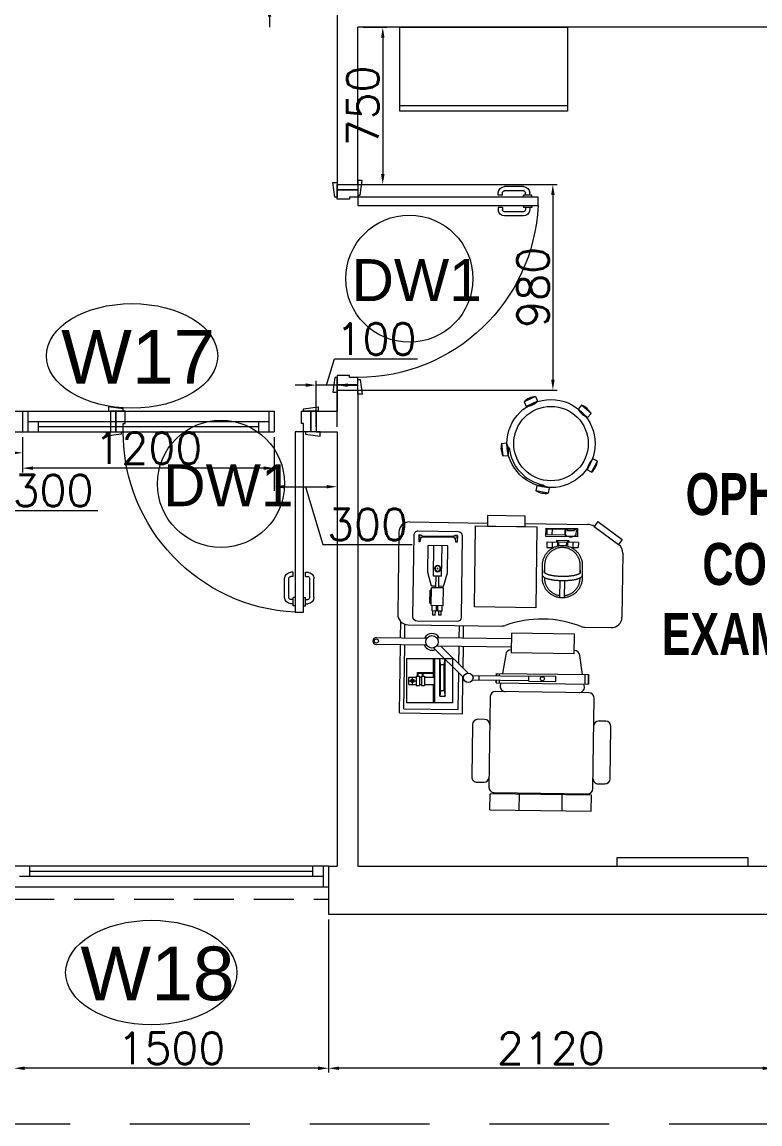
# Model space of a CAD drawing. Header units: millimetres. Extents: x -2143172 to 5255, y -610845 to 279739.
# Drawn here: x -1092660 to -1089139, y -595618 to -590363 of the extents above; entities that cross this region are included whole.
import ezdxf

# ---------------------------------------------------------------- set-up
doc = ezdxf.new("R2010")
doc.units = ezdxf.units.MM
doc.header["$LTSCALE"] = 30
doc.linetypes.add('HIDDEN', pattern=[9.525, 6.35, -3.175])
doc.linetypes.add('HIDDEN2', pattern=[0.1875, 0.125, -0.0625])
doc.layers.get('0').update_dxf_attribs({"lineweight": 5})
doc.layers.get('Defpoints').update_dxf_attribs({"lineweight": 5})
for name, color, linetype, lineweight in [('72_EGR_BASE_TEXT', 7, 'Continuous', 5), ('Al Window tag', 5, 'Continuous', 5), ('Aluminum', 7, 'Continuous', 5), ('dims.', 152, 'Continuous', 5), ('DTAG', 20, 'Continuous', 9), ('LOADING', 163, 'Continuous', 5), ('Proj', 7, 'HIDDEN2', 5), ('Walls', 32, 'Continuous', 5)]:
    doc.layers.add(name, color=color, linetype=linetype, lineweight=lineweight)
doc.layers.add('Wooden Joinery', color=7, linetype='Continuous', lineweight=5, true_color=0x521300)
doc.styles.add('SIMPLEX', font='SIMPLEX.shx', dxfattribs={"height": 150})
doc.styles.add('TTLB-A0-JeddahDP$0$swis721', font='swiss.ttf')
doc.styles.add('X3G_ENTITY_9EC9', font='swisscl.ttf', dxfattribs={"height": 0.2})
doc.dimstyles.new('Buk', dxfattribs={"dimtxt": 150, "dimasz": 50, "dimexe": 20, "dimexo": 25, "dimgap": 20, "dimtad": 1, "dimdec": 0, "dimrnd": 5, "dimdsep": 46, "dimtxsty": 'SIMPLEX', "dimcen": 0, "dimdle": 20, "dimclrd": 256, "dimclre": 256, "dimclrt": 256, "dimadec": 0, "dimazin": 0, "dimtfac": 0.0075, "dimtdec": 0, "dimtmove": 1, "dimatfit": 2, "dimldrblk": 'ARCHTICK', "dimfxl": 1, "dimtolj": 1, "dimtzin": 0, "dimlwd": -1, "dimlwe": -1, "dimarcsym": 0})

# ---------------------------------------------------------------- blocks, each defined once
blk = doc.blocks.new('*D703')
at = {"layer": 'Defpoints', "color": 0, "transparency": 16777216}
for p in [(-1091257, -592094.7), (-1091257, -592318.1, 0.1), (-1091157, -592318.1, 0.1)]:
    blk.add_point(p, dxfattribs=at)
at = {"layer": 'dims.', "transparency": 16777216}
for p, q in [((-1091207, -592094.7), (-1091169.5, -591969.7)), ((-1091169.5, -591969.7), (-1090772.4, -591969.7)), ((-1091307, -592094.7), (-1091357, -592094.7)), ((-1091157, -592094.7), (-1091257, -592094.7)), ((-1091157, -592094.7), (-1091257, -592094.7)), ((-1091107, -592094.7), (-1091057, -592094.7))]:
    blk.add_line(p, q, dxfattribs=at)
at = {"layer": 'dims.', "linetype": 'Continuous', "transparency": 16777216}
for p, q in [((-1091257, -592293.1), (-1091257, -592074.7)), ((-1091157, -592293.1), (-1091157, -592074.7))]:
    blk.add_line(p, q, dxfattribs=at)
at = {"layer": 'dims.', "transparency": 16777216}
for points in [[(-1091307, -592086.4), (-1091307, -592103), (-1091257, -592094.7)], [(-1091107, -592086.4), (-1091107, -592103), (-1091157, -592094.7)]]:
    blk.add_solid(points, dxfattribs=at)
at = {"layer": 'dims.', "transparency": 16777216, "insert": (-1090970.9, -591874.7), "char_height": 150, "attachment_point": 5, "style": 'SIMPLEX'}
blk.add_mtext('\\A1;100', dxfattribs=at)
blk = doc.blocks.new('_ArchTick')
at = {"color": 0, "linetype": 'ByBlock', "const_width": 0.15}
blk.add_lwpolyline([(-0.5, -0.5), (0.5, 0.5)], dxfattribs=at)
blk = doc.blocks.new('*D704')
at = {"layer": 'Defpoints', "color": 0, "transparency": 16777216}
for p in [(-1091457, -592318.1, 0.1), (-1091157, -592318.1, 0.1), (-1091157, -592579.2)]:
    blk.add_point(p, dxfattribs=at)
at = {"layer": 'dims.', "linetype": 'Continuous', "transparency": 16777216}
for p, q in [((-1091457, -592343.1), (-1091457, -592599.2)), ((-1091157, -592343.1), (-1091157, -592599.2))]:
    blk.add_line(p, q, dxfattribs=at)
at = {"layer": 'dims.', "transparency": 16777216}
for p, q in [((-1091407, -592579.2), (-1091207, -592579.2)), ((-1091307, -592579.2), (-1091224.5, -592854.2)), ((-1091224.5, -592854.2), (-1090798.8, -592854.2))]:
    blk.add_line(p, q, dxfattribs=at)
for points in [[(-1091407, -592570.9), (-1091407, -592587.6), (-1091457, -592579.2)], [(-1091207, -592570.9), (-1091207, -592587.6), (-1091157, -592579.2)]]:
    blk.add_solid(points, dxfattribs=at)
at = {"layer": 'dims.', "transparency": 16777216, "insert": (-1091011.6, -592759.2), "char_height": 150, "attachment_point": 5, "style": 'SIMPLEX'}
blk.add_mtext('\\A1;300', dxfattribs=at)
blk = doc.blocks.new('*D705')
at = {"layer": 'Defpoints', "color": 0, "transparency": 16777216}
for p in [(-1092657, -592318.1, 0.1), (-1091457, -592318.1, 0.1), (-1092657, -592490.6)]:
    blk.add_point(p, dxfattribs=at)
at = {"layer": 'dims.', "linetype": 'Continuous', "transparency": 16777216}
for p, q in [((-1092657, -592343.1), (-1092657, -592510.6)), ((-1091457, -592343.1), (-1091457, -592510.6))]:
    blk.add_line(p, q, dxfattribs=at)
at = {"layer": 'dims.', "transparency": 16777216}
blk.add_line((-1091507, -592490.6), (-1092607, -592490.6), dxfattribs=at)
for points in [[(-1092607, -592482.3), (-1092607, -592498.9), (-1092657, -592490.6)], [(-1091507, -592482.3), (-1091507, -592498.9), (-1091457, -592490.6)]]:
    blk.add_solid(points, dxfattribs=at)
at = {"layer": 'dims.', "transparency": 16777216, "insert": (-1092057, -592395.6), "char_height": 150, "attachment_point": 5, "style": 'SIMPLEX'}
blk.add_mtext('\\A1;1200', dxfattribs=at)
blk = doc.blocks.new('*D706')
at = {"layer": 'Defpoints', "color": 0, "transparency": 16777216}
for p in [(-1092957, -592318.1, 0.1), (-1092657, -592318.1, 0.1), (-1092957, -592417.5)]:
    blk.add_point(p, dxfattribs=at)
at = {"layer": 'dims.', "linetype": 'Continuous', "transparency": 16777216}
for p, q in [((-1092957, -592343.1), (-1092957, -592437.5)), ((-1092657, -592343.1), (-1092657, -592437.5))]:
    blk.add_line(p, q, dxfattribs=at)
at = {"layer": 'dims.', "transparency": 16777216}
for p, q in [((-1092707, -592417.5), (-1092907, -592417.5)), ((-1092807, -592417.5), (-1092724.5, -592692.5)), ((-1092724.5, -592692.5), (-1092298.8, -592692.5))]:
    blk.add_line(p, q, dxfattribs=at)
for points in [[(-1092907, -592409.1), (-1092907, -592425.8), (-1092957, -592417.5)], [(-1092707, -592409.1), (-1092707, -592425.8), (-1092657, -592417.5)]]:
    blk.add_solid(points, dxfattribs=at)
at = {"layer": 'dims.', "transparency": 16777216, "insert": (-1092511.6, -592597.5), "char_height": 150, "attachment_point": 5, "style": 'SIMPLEX'}
blk.add_mtext('\\A1;300', dxfattribs=at)
blk = doc.blocks.new('*D707')
at = {"layer": 'Defpoints', "color": 0, "transparency": 16777216}
for p in [(-1091057, -590388.1, 0.1), (-1091057, -591138.1, 0.1), (-1090938.8, -591138.1)]:
    blk.add_point(p, dxfattribs=at)
at = {"layer": 'dims.', "linetype": 'Continuous', "transparency": 16777216}
for p, q in [((-1091032, -590388.1), (-1090918.8, -590388.1)), ((-1091032, -591138.1), (-1090918.8, -591138.1))]:
    blk.add_line(p, q, dxfattribs=at)
at = {"layer": 'dims.', "transparency": 16777216}
blk.add_line((-1090938.8, -590438.1), (-1090938.8, -591088.1), dxfattribs=at)
for points in [[(-1090947.1, -590438.1), (-1090930.4, -590438.1), (-1090938.8, -590388.1)], [(-1090947.1, -591088.1), (-1090930.4, -591088.1), (-1090938.8, -591138.1)]]:
    blk.add_solid(points, dxfattribs=at)
at = {"layer": 'dims.', "transparency": 16777216, "insert": (-1091033.8, -590763.1), "char_height": 150, "attachment_point": 5, "rotation": 90, "style": 'SIMPLEX'}
blk.add_mtext('\\A1;750', dxfattribs=at)
blk = doc.blocks.new('*D708')
at = {"layer": 'Defpoints', "color": 0, "transparency": 16777216}
for p in [(-1091107, -591138.1, 0.1), (-1091107, -592118.1, 0.1), (-1090127.3, -592118.1)]:
    blk.add_point(p, dxfattribs=at)
at = {"layer": 'dims.', "linetype": 'Continuous', "transparency": 16777216}
for p, q in [((-1091082, -591138.1), (-1090107.3, -591138.1)), ((-1091082, -592118.1), (-1090107.3, -592118.1))]:
    blk.add_line(p, q, dxfattribs=at)
at = {"layer": 'dims.', "transparency": 16777216}
blk.add_line((-1090127.3, -591188.1), (-1090127.3, -592068.1), dxfattribs=at)
for points in [[(-1090135.6, -591188.1), (-1090119, -591188.1), (-1090127.3, -591138.1)], [(-1090135.6, -592068.1), (-1090119, -592068.1), (-1090127.3, -592118.1)]]:
    blk.add_solid(points, dxfattribs=at)
at = {"layer": 'dims.', "transparency": 16777216, "insert": (-1090222.3, -591628.1), "char_height": 150, "attachment_point": 5, "rotation": 90, "style": 'SIMPLEX'}
blk.add_mtext('\\A1;980', dxfattribs=at)
blk = doc.blocks.new('*D254')
at = {"layer": 'Defpoints', "color": 0, "transparency": 16777216}
for p in [(-1091478.9, -590188.1), (-1091057, -590188.1, 0.1), (-1091057, -590288.1, 0.1)]:
    blk.add_point(p, dxfattribs=at)
at = {"layer": 'dims.', "transparency": 16777216}
for p, q in [((-1091603.9, -590200.6), (-1091603.9, -589803.5)), ((-1091478.9, -590138.1), (-1091478.9, -590088.1)), ((-1091478.9, -590288.1), (-1091478.9, -590188.1)), ((-1091478.9, -590288.1), (-1091478.9, -590188.1)), ((-1091478.9, -590238.1), (-1091603.9, -590200.6)), ((-1091478.9, -590338.1), (-1091478.9, -590388.1))]:
    blk.add_line(p, q, dxfattribs=at)
at = {"layer": 'dims.', "linetype": 'Continuous', "transparency": 16777216}
for p, q in [((-1091082, -590188.1), (-1091498.9, -590188.1)), ((-1091082, -590288.1), (-1091498.9, -590288.1))]:
    blk.add_line(p, q, dxfattribs=at)
at = {"layer": 'dims.', "transparency": 16777216}
for points in [[(-1091487.3, -590138.1), (-1091470.6, -590138.1), (-1091478.9, -590188.1)], [(-1091487.3, -590338.1), (-1091470.6, -590338.1), (-1091478.9, -590288.1)]]:
    blk.add_solid(points, dxfattribs=at)
at = {"layer": 'dims.', "transparency": 16777216, "insert": (-1091698.9, -590002.1), "char_height": 150, "attachment_point": 5, "rotation": 90, "style": 'SIMPLEX'}
blk.add_mtext('\\A1;100', dxfattribs=at)
blk = doc.blocks.new('*D752')
at = {"layer": 'Defpoints', "color": 0, "transparency": 16777216}
for p in [(-1091197, -594618.1, 0.1), (-1089077.2, -594618.1, 0.1), (-1091197, -595352.5)]:
    blk.add_point(p, dxfattribs=at)
at = {"layer": 'dims.', "linetype": 'Continuous', "transparency": 16777216}
for p, q in [((-1091197, -594643.1), (-1091197, -595372.5)), ((-1089077.2, -594643.1), (-1089077.2, -595372.5))]:
    blk.add_line(p, q, dxfattribs=at)
at = {"layer": 'dims.', "transparency": 16777216}
blk.add_line((-1089127.2, -595352.5), (-1091147, -595352.5), dxfattribs=at)
for points in [[(-1091147, -595344.2), (-1091147, -595360.8), (-1091197, -595352.5)], [(-1089127.2, -595344.2), (-1089127.2, -595360.8), (-1089077.2, -595352.5)]]:
    blk.add_solid(points, dxfattribs=at)
at = {"layer": 'dims.', "transparency": 16777216, "insert": (-1090137.1, -595257.5), "char_height": 150, "attachment_point": 5, "style": 'SIMPLEX'}
blk.add_mtext('\\A1;2120', dxfattribs=at)
blk = doc.blocks.new('*D753')
at = {"layer": 'Defpoints', "color": 0, "transparency": 16777216}
for p in [(-1092697, -594618.1, 0.1), (-1091197, -594618.1, 0.1), (-1092697, -595352.5)]:
    blk.add_point(p, dxfattribs=at)
at = {"layer": 'dims.', "linetype": 'Continuous', "transparency": 16777216}
for p, q in [((-1092697, -594643.1), (-1092697, -595372.5)), ((-1091197, -594643.1), (-1091197, -595372.5))]:
    blk.add_line(p, q, dxfattribs=at)
at = {"layer": 'dims.', "transparency": 16777216}
blk.add_line((-1091247, -595352.5), (-1092647, -595352.5), dxfattribs=at)
for points in [[(-1092647, -595344.2), (-1092647, -595360.8), (-1092697, -595352.5)], [(-1091247, -595344.2), (-1091247, -595360.8), (-1091197, -595352.5)]]:
    blk.add_solid(points, dxfattribs=at)
at = {"layer": 'dims.', "transparency": 16777216, "insert": (-1091947, -595257.5), "char_height": 150, "attachment_point": 5, "style": 'SIMPLEX'}
blk.add_mtext('\\A1;1500', dxfattribs=at)
blk = doc.blocks.new('A$C72370EFE')
at = {"layer": 'Wooden Joinery'}
for p, q in [((-0.01, -0.04), (-0.02, -0.04)), ((-0.01, -0.03), (-0.01, -0.07)), ((0, -0.03), (-0.01, -0.03)), ((0.04, -0.03), (0.05, -0.03)), ((0.05, -0.03), (0.05, -0.07)), ((0.05, -0.04), (0.06, -0.04)), ((-0.05, -0.07), (-0.05, -0.16)), ((-0.03, -0.07), (-0.03, -0.16)), ((-0.01, -0.06), (-0.02, -0.06)), ((0, -0.07), (-0.01, -0.07)), ((0.04, -0.07), (0.05, -0.07)), ((0.05, -0.06), (0.06, -0.06)), ((0.07, -0.07), (0.07, -0.16)), ((0.09, -0.07), (0.09, -0.16)), ((-0.01, -0.17), (-0.02, -0.17)), ((-0.01, -0.19), (-0.02, -0.19)), ((-0.01, -0.17), (-0.01, -0.19)), ((0.05, -0.17), (0.06, -0.17)), ((0.05, -0.17), (0.05, -0.19)), ((0.05, -0.19), (0.06, -0.19))]:
    blk.add_line(p, q, dxfattribs=at)
for centre, radius, start, end in [((-0.02, -0.07), 0.03, 90, 180), ((0.06, -0.07), 0.03, 0, 90), ((-0.02, -0.07), 0.01, 90, 180), ((0.06, -0.07), 0.01, 0, 90), ((-0.02, -0.16), 0.03, 180, 270), ((-0.02, -0.16), 0.01, 180, 270), ((0.06, -0.16), 0.01, 270, 0), ((0.06, -0.16), 0.03, 270, 0)]:
    blk.add_arc(centre, radius, start, end, dxfattribs=at)
blk = doc.blocks.new('A$C5DAD61B4')
at = {"layer": 'Wooden Joinery'}
for points in [[(80, 959.1), (80, 969.1), (10, 979.1), (10, 959.1)], [(940, 959.1), (940, 969.1), (1010, 979.1), (1010, 959.1)], [(70, 859.1), (70, 849.1), (0, 839.1), (0, 859.1)], [(120, 859.1), (120, 0), (80, 0), (80, 859.1)], [(950, 859.1), (950, 849.1), (1020, 839.1), (1020, 859.1)]]:
    blk.add_lwpolyline(points, close=True, dxfattribs=at)
for points in [[(45, 859.1), (45, 959.1), (20, 959.1), (20, 859.1), (45, 859.1)], [(45, 859.1), (80, 859.1), (80, 899.1), (90, 899.1), (90, 959.1), (45, 959.1), (45, 859.1)], [(975, 859.1), (940, 859.1), (940, 899.1), (930, 899.1), (930, 959.1), (975, 959.1), (975, 859.1)], [(975, 859.1), (975, 959.1), (1000, 959.1), (1000, 859.1), (975, 859.1)]]:
    blk.add_lwpolyline(points, dxfattribs=at)
blk.add_arc((80, 859.1), 860, 272.666, 0, dxfattribs=at)
at = {"layer": 'Wooden Joinery', "xscale": 999.9999999998854, "yscale": 999.9999999998854, "zscale": 999.9999999998854, "rotation": 180}
blk.add_blockref('A$C72370EFE', (120, 0), dxfattribs=at)
blk = doc.blocks.new('A$C37be4daf')
at = {"layer": 'Aluminum', "color": 5}
for p, q in [((1416, 598.2), (216, 598.2)), ((241, 498.2), (241, 598.2)), ((291, 548.2), (291, 598.2)), ((1341, 548.2), (1341, 598.2)), ((1391, 498.2), (1391, 598.2)), ((1391, 548.2), (241, 548.2)), ((291, 573.2), (1341, 573.2)), ((1416, 498.2), (216, 498.2))]:
    blk.add_line(p, q, dxfattribs=at)
at = {"layer": 'Walls'}
for p, q in [((216, 498.2), (216, 598.2)), ((1416, 498.2), (1416, 598.2))]:
    blk.add_line(p, q, dxfattribs=at)
blk = doc.blocks.new('A$C5CCD2EA3')
at = {"layer": 'Al Window tag'}
blk.add_ellipse((0, 0), major_axis=(408.6, 0), ratio=0.610025, dxfattribs=at)
at = {"layer": 'Al Window tag', "insert": (-338.2, 123.8, 0), "char_height": 256, "attachment_point": 1, "style": 'TTLB-A0-JeddahDP$0$swis721'}
blk.add_mtext_dynamic_manual_height_columns('W17', width=1569.457, gutter_width=9406.5, heights=[480.3], dxfattribs=at)
blk = doc.blocks.new('A$C69883648')
at = {"layer": 'Al Window tag'}
blk.add_ellipse((0, 0), major_axis=(408.6, 0), ratio=0.610025, dxfattribs=at)
at = {"layer": 'Al Window tag', "insert": (-338.2, 123.8, 0), "char_height": 256, "attachment_point": 1, "style": 'TTLB-A0-JeddahDP$0$swis721'}
blk.add_mtext_dynamic_manual_height_columns('W18', width=1569.457, gutter_width=9406.5, heights=[480.3], dxfattribs=at)
blk = doc.blocks.new('A$C164D1FF0')
at = {"layer": 'DTAG'}
blk.add_circle((0, 0), 303.3, dxfattribs=at)
at = {"layer": 'DTAG', "insert": (-275.2, 93.3), "char_height": 200, "width": 6547.939, "attachment_point": 1, "style": 'TTLB-A0-JeddahDP$0$swis721'}
blk.add_mtext('DW1', dxfattribs=at)
blk = doc.blocks.new('ME12817-P')
for p, q in [((0, 0.0325), (0, 0.0025)), ((0, 0.0325), (0.0495, 0.0325)), ((0, 0), (0, 0.0025)), ((0, 0.0025), (0.0047, 0.0025)), ((0.0494, 0), (0, 0)), ((0.0089, 0.027), (0.0037, 0.0325)), ((0.0047, 0.0025), (0.0047, 0)), ((0.0356, 0.0261), (0.0138, 0.0261)), ((0.0172, 0), (0.0172, -0.003)), ((0.0322, -0.003), (0.0322, 0)), ((0.0457, 0.0325), (0.0405, 0.027)), ((0.0447, 0), (0.0447, 0.0025)), ((0.0447, 0.0025), (0.0495, 0.0025)), ((0.0494, 0.0025), (0.0494, 0)), ((0.0495, 0.0025), (0.0495, 0.0325)), ((0.0322, -0.003), (0.0172, -0.003))]:
    blk.add_line(p, q)
at = {"flags": 128}
for points in [[(0.0138, 0.0261), (0.0127, 0.0262), (0.0116, 0.0262), (0.0106, 0.0264), (0.0098, 0.0265), (0.0093, 0.0267), (0.0089, 0.027)], [(0.0405, 0.027), (0.0402, 0.0267), (0.0396, 0.0265), (0.0388, 0.0264), (0.0378, 0.0262), (0.0367, 0.0262), (0.0356, 0.0261)]]:
    blk.add_lwpolyline(points, dxfattribs=at)
blk = doc.blocks.new('ME13372-P')
for p, q in [((0, 0), (0, -0.025)), ((0, 0), (0.085, 0)), ((0.025, 0), (0.025, -0.025)), ((0.085, -0.025), (0.085, 0)), ((0.085, -0.025), (0, -0.025))]:
    blk.add_line(p, q)
blk = doc.blocks.new('ME12326-P')
for p, q in [((0, 0.22), (0, 0)), ((0, 0.22), (0.21, 0.22)), ((0.21, 0.22), (0.21, 0)), ((0.027, 0.1807), (0, 0.1852)), ((0.1775, 0.1852), (0, 0.1852)), ((0.027, 0.1635), (0, 0.159)), ((0.1775, 0.159), (0, 0.159)), ((0.1505, 0.1807), (0.027, 0.1807)), ((0.027, 0.1635), (0.027, 0.1807)), ((0.1505, 0.1635), (0.027, 0.1635)), ((0.1505, 0.1807), (0.1775, 0.1852)), ((0.1505, 0.1635), (0.1505, 0.1807)), ((0.1505, 0.1635), (0.1775, 0.159)), ((0.1775, 0.159), (0.1775, 0.1852)), ((0.21, 0.1355), (0, 0.1355)), ((0.0648, 0.1301), (0, 0.1301)), ((0.0648, 0.0536), (0.0648, 0.1355)), ((0.0679, 0.0806), (0.0679, 0.1355)), ((0.0875, 0.1301), (0.0679, 0.1301)), ((0.0875, 0.0867), (0.0875, 0.1327)), ((0.0875, 0.1327), (0.1225, 0.1327)), ((0.1225, 0.0867), (0.1225, 0.1327)), ((0.21, 0.1301), (0.1225, 0.1301)), ((0.0831, 0.0806), (0.0648, 0.0806)), ((0.0831, 0.0776), (0.0648, 0.0776)), ((0.0831, 0.0567), (0.0648, 0.0567)), ((0.0831, 0.0536), (0.0648, 0.0536)), ((0.0679, 0.0567), (0.0679, 0.0776)), ((0.0831, 0.0715), (0.0831, 0.0867)), ((0.0831, 0.0867), (0.1269, 0.0867)), ((0.0831, 0.0715), (0.1269, 0.0715)), ((0.0831, 0.0476), (0.0831, 0.0628)), ((0.0831, 0.0628), (0.1269, 0.0628)), ((0.0875, 0.0628), (0.0875, 0.0715)), ((0.1225, 0.0628), (0.1225, 0.0715)), ((0.1269, 0.0715), (0.1269, 0.0867)), ((0.1269, 0.0476), (0.1269, 0.0628)), ((0, 0), (0.21, 0)), ((0.0831, 0.0476), (0.1269, 0.0476)), ((0.0875, 0.0116), (0.0875, 0.0476)), ((0.1225, 0.0116), (0.0875, 0.0116)), ((0.1192, 0.0291), (0.0908, 0.0291)), ((0.105, 0.0152), (0.105, 0.0435)), ((0.1225, 0.0116), (0.1225, 0.0476))]:
    blk.add_line(p, q)
for radius in [0.00847, 0.00758, 0.00267]:
    blk.add_circle((0.105, 0.0293), radius)
blk = doc.blocks.new('ME12281-P')
at = {"color": 0}
for p, q in [((0.0354, 0.2953), (0.0354, 0.1053)), ((0.4454, 0.3153), (0.0554, 0.3153)), ((0.414, 0.2923), (0.414, 0.2855)), ((0.4469, 0.2923), (0.414, 0.2923)), ((0.414, 0.2855), (0.4325, 0.283)), ((0.4356, 0.2759), (0.4356, 0.124)), ((0.4412, 0.2759), (0.4412, 0.1246)), ((0.4469, 0.2855), (0.4447, 0.2855)), ((0.4469, 0.2923), (0.4469, 0.2855)), ((0.4654, 0.1053), (0.4654, 0.2953)), ((0.0648, 0.2198), (0.0845, 0.2198)), ((0.0648, 0.2198), (0.0648, 0.2083)), ((0.0845, 0.2243), (0.1099, 0.2243)), ((0.0845, 0.2243), (0.0845, 0.2037)), ((0.1099, 0.2289), (0.1953, 0.2289)), ((0.1099, 0.2289), (0.1099, 0.1716)), ((0.1953, 0.2289), (0.1953, 0.1716)), ((0.2028, 0.2289), (0.2676, 0.2473)), ((0.2028, 0.2289), (0.2028, 0.2071)), ((0.2504, 0.2198), (0.3961, 0.2198)), ((0.2504, 0.2198), (0.2504, 0.1808)), ((0.2676, 0.2473), (0.3961, 0.2473)), ((0.3961, 0.2473), (0.3961, 0.1533)), ((0.0648, 0.2083), (0.0845, 0.2083)), ((0.0648, 0.1922), (0.0648, 0.1808)), ((0.0648, 0.1922), (0.0845, 0.1922)), ((0.0648, 0.1808), (0.0845, 0.1808)), ((0.0845, 0.2037), (0.1099, 0.2037)), ((0.0845, 0.1968), (0.0845, 0.1762)), ((0.0845, 0.1968), (0.1099, 0.1968)), ((0.0845, 0.1762), (0.1099, 0.1762)), ((0.1099, 0.1716), (0.1953, 0.1716)), ((0.1211, 0.1692), (0.1211, 0.166)), ((0.1211, 0.1692), (0.184, 0.1692)), ((0.1211, 0.166), (0.184, 0.166)), ((0.184, 0.1692), (0.184, 0.166)), ((0.1953, 0.2071), (0.2504, 0.2071)), ((0.1953, 0.1934), (0.2504, 0.1934)), ((0.2028, 0.1934), (0.2028, 0.1716)), ((0.2028, 0.1716), (0.2676, 0.1533)), ((0.2504, 0.1808), (0.3961, 0.1808)), ((0.2851, 0.2009), (0.2851, 0.1996)), ((0.2851, 0.2009), (0.2892, 0.2009)), ((0.2851, 0.1996), (0.2892, 0.1996)), ((0.2892, 0.2009), (0.2892, 0.1996)), ((0.2676, 0.1533), (0.3961, 0.1533)), ((0.414, 0.1151), (0.4325, 0.1175)), ((0.414, 0.1151), (0.414, 0.1082)), ((0.4469, 0.1082), (0.414, 0.1082)), ((0.4469, 0.1151), (0.4447, 0.1151)), ((0.4469, 0.1082), (0.4469, 0.1151)), ((0.0554, 0.0853), (0.4454, 0.0853))]:
    blk.add_line(p, q, dxfattribs=at)
for centre, radius in [((0.439, 0.2821), 0.00657), ((0.2871, 0.2003), 0.0149), ((0.2871, 0.2003), 0.0125), ((0.439, 0.1184), 0.00657)]:
    blk.add_circle(centre, radius, dxfattribs=at)
for centre, start, end in [((0.0554, 0.2953), 90, 180), ((0.4454, 0.2953), 0, 90), ((0.0554, 0.1053), 180, 270), ((0.4454, 0.1053), 270, 0)]:
    blk.add_arc(centre, 0.02, start, end, dxfattribs=at)
blk = doc.blocks.new('ME18014A-P')
for p, q in [((-0.6447, 1.2847), (-0.2727, 1.2847)), ((-0.0927, 1.2847), (0.2071, 1.2847)), ((0.2537, 1.2997), (0.2362, 1.2753)), ((0.2362, 1.2753), (0.3544, 1.1908)), ((0.2362, 1.2753), (0.3544, 1.1908)), ((0.2537, 1.2997), (0.3719, 1.2152)), ((-0.6947, 1.2347), (-0.6947, 0.8447)), ((0.3719, 1.2152), (0.3544, 1.1908)), ((0.3753, 1.1501), (0.3753, 0.8447)), ((-0.6792, 0.7317), (-0.6792, 0.8085)), ((-0.6447, 0.7947), (-0.1986, 0.7947)), ((-0.3792, 0.7347), (-0.3792, 0.7947)), ((0.1986, 0.7947), (0.3253, 0.7947)), ((-0.7944, 0.7317), (-0.5539, 0.7317)), ((-0.5539, 0.6977), (-0.7944, 0.6977)), ((-0.6792, 0.3732), (-0.6792, 0.6977)), ((-0.3759, 0.5465), (-0.5208, 0.6859)), ((-0.15, 0.7347), (-0.5068, 0.7347)), ((-0.15, 0.6947), (-0.5068, 0.6947)), ((-0.3551, 0.5682), (-0.4867, 0.6947)), ((-0.3792, 0.5913), (-0.3792, 0.6947)), ((-0.1765, 0.6594), (-0.1913, 0.5686)), ((-0.15, 0.6826), (-0.1512, 0.6826)), ((0.1512, 0.6826), (0.15, 0.6826)), ((0.1913, 0.5686), (0.1765, 0.6594)), ((-0.3792, 0.3732), (-0.3792, 0.5496)), ((-0.0644, 0.5554), (-0.3331, 0.5554)), ((-0.3326, 0.5361), (-0.0644, 0.5361)), ((-0.3037, 0.5554), (-0.3037, 0.5361)), ((-0.2198, 0.5686), (-0.2198, 0.5554)), ((-0.2198, 0.5686), (0.2198, 0.5686)), ((-0.2198, 0.5554), (-0.2198, 0.5686)), ((-0.2198, 0.5361), (-0.2198, 0.5236)), ((-0.2198, 0.5236), (-0.2198, 0.5361)), ((-0.2044, 0.5554), (-0.2044, 0.5686)), ((-0.2044, 0.5236), (-0.2044, 0.5361)), ((-0.0644, 0.5586), (0.0644, 0.5586)), ((-0.0644, 0.5336), (-0.0644, 0.5586)), ((-0.0644, 0.5336), (0.0644, 0.5336)), ((0.0644, 0.5336), (0.0644, 0.5586)), ((0.2044, 0.5236), (0.2044, 0.5686)), ((0.2198, 0.5686), (0.2198, 0.5236)), ((0.2198, 0.5236), (0.2198, 0.5686)), ((0.2223, 0.4826), (-0.2223, 0.4826)), ((-0.2198, 0.5236), (0.2198, 0.5236)), ((-0.1986, 0.5236), (-0.2008, 0.5102)), ((0.2008, 0.5102), (0.1986, 0.5236)), ((-0.2477, 0.4572), (-0.2477, 0.0254)), ((0.2476, 0.0254), (0.2476, 0.4572)), ((-0.6792, 0.3732), (-0.3792, 0.3732)), ((-0.3302, 0.323), (-0.3302, 0.0738)), ((-0.2731, 0.3484), (-0.3048, 0.3484)), ((0.273, 0.3484), (0.3048, 0.3484)), ((0.3048, 0.3484), (0.273, 0.3484)), ((0.3302, 0.0738), (0.3302, 0.323)), ((-0.3048, 0.0484), (-0.2731, 0.0484)), ((-0.2223, 0), (0.2223, 0)), ((-0.1841, -0.0063), (-0.1841, 0)), ((-0.1651, 0), (-0.1651, -0.0063)), ((0.1714, 0), (0.1714, -0.0063)), ((0.1905, 0), (0.1905, -0.0063)), ((0.273, 0.0484), (0.3048, 0.0484)), ((-0.2413, -0.0826), (-0.2413, -0.0063)), ((0.2413, -0.0063), (-0.2413, -0.0063)), ((-0.1016, -0.0826), (-0.1016, -0.0063)), ((0.1011, -0.0063), (0.1011, -0.0826)), ((0.2413, -0.0826), (0.2413, -0.0063)), ((-0.2413, -0.0826), (0.2413, -0.0826))]:
    blk.add_line(p, q)
at = {"color": 8}
for p, q in [((-0.6592, 0.7317), (-0.6592, 0.7968)), ((-0.3992, 0.7347), (-0.3992, 0.7947)), ((-0.6592, 0.3932), (-0.6592, 0.6977)), ((-0.3992, 0.6105), (-0.3992, 0.6947)), ((-0.3992, 0.3932), (-0.3992, 0.5689)), ((-0.6592, 0.3932), (-0.3992, 0.3932))]:
    blk.add_line(p, q, dxfattribs=at)
for points in [[(-0.2727, 1.2703), (-0.0927, 1.2703), (-0.0927, 1.3203), (-0.2727, 1.3203)], [(-0.3289, 0.8843), (-0.3289, 1.2703), (-0.0364, 1.2703), (-0.0364, 0.8843)], [(-0.15, 0.6686), (0.15, 0.6686), (0.15, 0.7607), (-0.15, 0.7607)]]:
    blk.add_lwpolyline(points, close=True)
for centre, radius in [((-0.5292, 0.7147), 0.03), ((-0.7944, 0.7147), 0.01), ((-0.3535, 0.5457), 0.0225), ((0, 0.5461), 0.00979)]:
    blk.add_circle(centre, radius)
for centre, radius, start, end in [((-0.6447, 1.2347), 0.05, 90, 180), ((0.2071, 1.2347), 0.05, 54.4343, 90), ((0.3253, 1.1501), 0.05, 0, 54.4343), ((-0.6447, 0.8447), 0.05, 180, 270), ((0.3253, 0.8447), 0.05, 270, 0), ((-0.1986, 0.8447), 0.05, 270, 290.4805), ((0, 0.313), 0.5175, 69.5195, 110.4805), ((0.1986, 0.8447), 0.05, 249.5195, 270), ((-0.5292, 0.7147), 0.04, 30, 154.8331), ((-0.7944, 0.7147), 0.017, 90, 270), ((-0.5292, 0.7147), 0.04, 205.1669, 294.1023), ((-0.1512, 0.6572), 0.0254, 90, 175.0303), ((0.1512, 0.6572), 0.0254, 4.9697, 90), ((-0.2223, 0.4572), 0.0254, 90, 180), ((-0.1755, 0.508), 0.0254, 175.0303, 270), ((0.1755, 0.508), 0.0254, 270, 4.9697), ((0.2223, 0.4572), 0.0254, 0, 90), ((-0.3048, 0.323), 0.0254, 90, 180), ((-0.2731, 0.323), 0.0254, 0, 90), ((0.273, 0.323), 0.0254, 90, 180), ((0.3048, 0.323), 0.0254, 0, 90), ((-0.3048, 0.0738), 0.0254, 180, 270), ((-0.2731, 0.0738), 0.0254, 270, 0), ((0.273, 0.0738), 0.0254, 180, 270), ((0.3048, 0.0738), 0.0254, 270, 0), ((-0.2223, 0.0254), 0.0254, 180, 270), ((0.2223, 0.0254), 0.0254, 270, 0)]:
    blk.add_arc(centre, radius, start, end)
blk = doc.blocks.new('HF10037B-P')
at = {"color": 0}
for p, q in [((0.2459, 0.134), (0.1859, 0.134)), ((0.1859, 0.134), (0.1859, 0.109)), ((0.2459, 0.109), (0.1859, 0.109)), ((0.2459, 0.134), (0.2459, 0.109)), ((0, 0), (-0.0142, -0.0583)), ((0, 0), (0.0243, -0.0059)), ((0.0243, -0.0059), (0.01, -0.0642)), ((0.4069, -0.0417), (0.4165, -0.0387)), ((0.4071, -0.0094), (0.431, -0.0018)), ((0.4071, -0.0094), (0.4255, -0.0665)), ((0.431, -0.0018), (0.4493, -0.0589)), ((-0.0142, -0.0583), (0.01, -0.0642)), ((0.4255, -0.0665), (0.4493, -0.0589)), ((0.0524, -0.2725), (0.0674, -0.2525)), ((0.0674, -0.2525), (0.1154, -0.2885)), ((0.3125, -0.2897), (0.362, -0.2558)), ((0.3761, -0.2764), (0.362, -0.2558)), ((0.0524, -0.2725), (0.1004, -0.3085)), ((0.1004, -0.3085), (0.1154, -0.2885)), ((0.3266, -0.3103), (0.3125, -0.2897)), ((0.3266, -0.3103), (0.3761, -0.2764)), ((0.3267, -0.268), (0.3323, -0.2763))]:
    blk.add_line(p, q, dxfattribs=at)
for radius in [0.21, 0.1775]:
    blk.add_circle((0.2161, -0.1014), radius, dxfattribs=at)
for centre, radius, start, end in [((0.2159, 0.0465), 0.0925, 71.0754, 108.9246), ((0.2159, 0.1965), 0.0925, 251.0754, 288.9246), ((0.0779, -0.0499), 0.0925, 147.3419, 185.1912), ((-0.0678, -0.0143), 0.0925, 327.3419, 5.1912), ((0.2161, -0.1014), 0.2, 303.6037, 17.3657), ((0.4996, -0.0113), 0.0925, 178.8412, 216.6904), ((0.3568, -0.057), 0.0925, 358.8412, 36.6904), ((0.0389, -0.3404), 0.0925, 34.1875, 72.0368), ((0.3867, -0.3449), 0.0925, 105.5121, 143.3614), ((0.1289, -0.2205), 0.0925, 214.1875, 252.0368), ((0.3019, -0.2212), 0.0925, 285.5121, 323.3614)]:
    blk.add_arc(centre, radius, start, end, dxfattribs=at)
blk = doc.blocks.new('ME12818-P')
for p, q in [((-0.0723, 0.1635), (0.0777, 0.1635)), ((-0.0723, 0.1635), (-0.0723, 0.1385)), ((-0.0468, 0.1635), (-0.0468, 0.1385)), ((-0.0262, 0.1712), (0.0316, 0.1712)), ((-0.0262, 0.1712), (-0.0262, 0.1635)), ((-0.0212, 0.1712), (-0.0212, 0.145)), ((-0.0148, 0.1485), (-0.0184, 0.1635)), ((0.0238, 0.1635), (0.0202, 0.1485)), ((0.0266, 0.1712), (0.0266, 0.145)), ((0.0316, 0.1712), (0.0316, 0.1635)), ((0.0521, 0.1635), (0.0521, 0.1385)), ((0.0777, 0.1635), (0.0777, 0.1385)), ((-0.0389, 0.1385), (-0.0723, 0.1385)), ((0.0202, 0.1485), (-0.0148, 0.1485)), ((-0.0123, 0.1485), (-0.0123, 0.1471)), ((0.0177, 0.1471), (0.0177, 0.1485)), ((0.0777, 0.1385), (0.0442, 0.1385)), ((-0.0923, 0.0534), (-0.0923, -0.0066)), ((-0.0823, 0.018), (-0.0823, 0.0534)), ((0.0877, 0.0534), (0.0877, 0.018)), ((0.0977, -0.0066), (0.0977, 0.0534)), ((-0.0913, 0.0311), (-0.0913, 0.0053)), ((-0.0833, 0.0208), (-0.0833, 0.0311)), ((0.0887, 0.0311), (0.0887, 0.0208)), ((0.0967, 0.0053), (0.0967, 0.0311)), ((-0.0823, -0.0066), (-0.0823, -0.006)), ((-0.0053, -0.0205), (0.0107, -0.0205)), ((0.0877, -0.0061), (0.0877, -0.0066)), ((-0.0053, -0.0996), (-0.0058, -0.0996)), ((0.0107, -0.0996), (-0.0053, -0.0996)), ((0.0111, -0.0996), (0.0107, -0.0996))]:
    blk.add_line(p, q)
at = {"flags": 128}
for points in [[(0.0977, 0.0534), (0.0976, 0.0572), (0.0974, 0.061), (0.097, 0.0648), (0.0965, 0.0685), (0.0958, 0.0723), (0.095, 0.076), (0.094, 0.0796), (0.0929, 0.0833), (0.0916, 0.0869), (0.0902, 0.0904), (0.0886, 0.0939), (0.087, 0.0973), (0.0851, 0.1006), (0.0832, 0.1038), (0.0811, 0.107), (0.0789, 0.1101), (0.0766, 0.1131), (0.0741, 0.116), (0.0716, 0.1188), (0.0689, 0.1215), (0.0661, 0.1241), (0.0632, 0.1266), (0.0602, 0.129), (0.0572, 0.1312), (0.054, 0.1333), (0.0508, 0.1353), (0.0475, 0.1372), (0.0441, 0.1389), (0.0406, 0.1405), (0.0371, 0.1419), (0.0335, 0.1432), (0.0299, 0.1444), (0.0263, 0.1454), (0.0226, 0.1463), (0.0188, 0.147), (0.0151, 0.1476), (0.0113, 0.148), (0.0075, 0.1483), (0.0037, 0.1484), (-0.0001, 0.1483), (-0.0039, 0.1482), (-0.0077, 0.1478), (-0.0114, 0.1473), (-0.0152, 0.1467), (-0.0189, 0.1459), (-0.0226, 0.145), (-0.0262, 0.1439), (-0.0298, 0.1427), (-0.0334, 0.1413), (-0.0368, 0.1398), (-0.0403, 0.1381), (-0.0436, 0.1363), (-0.0469, 0.1344), (-0.0501, 0.1324), (-0.0532, 0.1302), (-0.0562, 0.1279), (-0.0592, 0.1255), (-0.062, 0.1229), (-0.0647, 0.1203), (-0.0674, 0.1176), (-0.0699, 0.1147), (-0.0723, 0.1118), (-0.0745, 0.1087), (-0.0767, 0.1056), (-0.0787, 0.1024), (-0.0806, 0.0991), (-0.0824, 0.0957), (-0.084, 0.0923), (-0.0855, 0.0888), (-0.0868, 0.0852), (-0.088, 0.0816), (-0.0891, 0.078), (-0.09, 0.0743), (-0.0907, 0.0705), (-0.0914, 0.0668), (-0.0918, 0.063), (-0.0921, 0.0592), (-0.0923, 0.0554), (-0.0923, 0.0534)], [(-0.0823, 0.0534), (-0.0822, 0.0568), (-0.082, 0.0602), (-0.0817, 0.0636), (-0.0812, 0.0669), (-0.0806, 0.0703), (-0.0799, 0.0736), (-0.079, 0.0769), (-0.078, 0.0801), (-0.0769, 0.0833), (-0.0756, 0.0865), (-0.0742, 0.0896), (-0.0727, 0.0926), (-0.0711, 0.0956), (-0.0693, 0.0985), (-0.0675, 0.1014), (-0.0655, 0.1041), (-0.0634, 0.1068), (-0.0612, 0.1094), (-0.0589, 0.1119), (-0.0565, 0.1144), (-0.054, 0.1167), (-0.0515, 0.1189), (-0.0488, 0.121), (-0.0461, 0.123), (-0.0432, 0.1249), (-0.0403, 0.1267), (-0.0374, 0.1284), (-0.0343, 0.1299), (-0.0313, 0.1313), (-0.0281, 0.1326), (-0.0249, 0.1338), (-0.0217, 0.1348), (-0.0184, 0.1357), (-0.0151, 0.1365), (-0.0118, 0.1371), (-0.0084, 0.1377), (-0.005, 0.138), (-0.0016, 0.1383), (0.0018, 0.1384), (0.0052, 0.1383), (0.0086, 0.1382), (0.012, 0.1379), (0.0153, 0.1374), (0.0187, 0.1369), (0.022, 0.1362), (0.0253, 0.1353), (0.0286, 0.1344), (0.0318, 0.1333), (0.0349, 0.132), (0.0381, 0.1307), (0.0411, 0.1292), (0.0441, 0.1276), (0.0471, 0.1259), (0.0499, 0.1241), (0.0527, 0.1221), (0.0554, 0.1201), (0.058, 0.1179), (0.0606, 0.1156), (0.063, 0.1133), (0.0654, 0.1108), (0.0676, 0.1082), (0.0698, 0.1056), (0.0718, 0.1029), (0.0737, 0.1001), (0.0755, 0.0972), (0.0772, 0.0943), (0.0788, 0.0912), (0.0803, 0.0882), (0.0816, 0.085), (0.0828, 0.0819), (0.0839, 0.0786), (0.0848, 0.0754), (0.0856, 0.0721), (0.0863, 0.0687), (0.0868, 0.0654), (0.0873, 0.062), (0.0875, 0.0586), (0.0877, 0.0552), (0.0877, 0.0534)], [(-0.0913, 0.0053), (-0.0912, 0.004), (-0.0909, 0.0028), (-0.0905, 0.0016), (-0.0898, 0.0005), (-0.089, -0.0007), (-0.0881, -0.0017), (-0.0871, -0.0028), (-0.0859, -0.0038), (-0.0845, -0.0047), (-0.0831, -0.0057), (-0.0815, -0.0066), (-0.0798, -0.0075), (-0.078, -0.0083), (-0.076, -0.0092), (-0.0739, -0.01), (-0.0718, -0.0108), (-0.0695, -0.0116), (-0.067, -0.0123), (-0.0645, -0.013), (-0.0619, -0.0137), (-0.0592, -0.0144), (-0.0563, -0.015), (-0.0534, -0.0156), (-0.0504, -0.0162), (-0.0473, -0.0167), (-0.0442, -0.0172), (-0.0409, -0.0177), (-0.0376, -0.0181), (-0.0343, -0.0185), (-0.0308, -0.0189), (-0.0274, -0.0192), (-0.0238, -0.0195), (-0.0203, -0.0198), (-0.0167, -0.02), (-0.013, -0.0202), (-0.0094, -0.0203), (-0.0057, -0.0204), (-0.002, -0.0205), (0.0017, -0.0205), (0.0054, -0.0205), (0.0091, -0.0204), (0.0128, -0.0204), (0.0164, -0.0202), (0.0201, -0.0201), (0.0237, -0.0199), (0.0273, -0.0196), (0.0309, -0.0194), (0.0344, -0.0191), (0.0378, -0.0187), (0.0412, -0.0183), (0.0446, -0.0179), (0.0478, -0.0175), (0.051, -0.017), (0.0542, -0.0165), (0.0572, -0.0159), (0.0602, -0.0153), (0.063, -0.0147), (0.0658, -0.0141), (0.0685, -0.0134), (0.0711, -0.0127), (0.0735, -0.012), (0.0759, -0.0112), (0.0782, -0.0104), (0.0803, -0.0096), (0.0823, -0.0088), (0.0842, -0.008), (0.086, -0.0071), (0.0876, -0.0062), (0.0892, -0.0052), (0.0906, -0.0043), (0.0918, -0.0033), (0.093, -0.0023), (0.094, -0.0012), (0.0948, -0.0002), (0.0955, 0.001), (0.0961, 0.0022), (0.0965, 0.0034), (0.0967, 0.0046), (0.0967, 0.0053)], [(-0.0833, 0.0208), (-0.0833, 0.0202), (-0.0831, 0.0195), (-0.0829, 0.0189), (-0.0825, 0.0182), (-0.082, 0.0175), (-0.0813, 0.0167), (-0.0805, 0.016), (-0.0796, 0.0152), (-0.0785, 0.0144), (-0.0773, 0.0136), (-0.076, 0.0128), (-0.0745, 0.012), (-0.0729, 0.0113), (-0.0711, 0.0105), (-0.0692, 0.0098), (-0.0672, 0.009), (-0.0651, 0.0083), (-0.0629, 0.0077), (-0.0606, 0.007), (-0.0581, 0.0064), (-0.0556, 0.0057), (-0.053, 0.0052), (-0.0502, 0.0046), (-0.0474, 0.0041), (-0.0445, 0.0036), (-0.0416, 0.0031), (-0.0385, 0.0027), (-0.0354, 0.0022), (-0.0322, 0.0019), (-0.029, 0.0015), (-0.0257, 0.0012), (-0.0224, 0.0009), (-0.019, 0.0007), (-0.0156, 0.0005), (-0.0122, 0.0003), (-0.0087, 0.0002), (-0.0052, 0.0001), (-0.0017, 0), (0.0017, 0), (0.0052, 0), (0.0087, 0), (0.0122, 0.0001), (0.0157, 0.0002), (0.0191, 0.0004), (0.0226, 0.0006), (0.026, 0.0008), (0.0293, 0.0011), (0.0326, 0.0014), (0.0359, 0.0017), (0.0391, 0.002), (0.0422, 0.0024), (0.0453, 0.0029), (0.0483, 0.0033), (0.0513, 0.0038), (0.0541, 0.0043), (0.0569, 0.0049), (0.0596, 0.0054), (0.0622, 0.006), (0.0647, 0.0067), (0.067, 0.0073), (0.0693, 0.008), (0.0715, 0.0087), (0.0736, 0.0094), (0.0755, 0.0101), (0.0773, 0.0109), (0.079, 0.0116), (0.0806, 0.0124), (0.082, 0.0132), (0.0833, 0.014), (0.0844, 0.0147), (0.0854, 0.0155), (0.0863, 0.0163), (0.087, 0.0171), (0.0876, 0.0178), (0.0881, 0.0185), (0.0884, 0.0192), (0.0886, 0.0198), (0.0887, 0.0204), (0.0887, 0.0208)], [(-0.0923, -0.0066), (-0.0922, -0.0104), (-0.092, -0.0142), (-0.0916, -0.018), (-0.0911, -0.0217), (-0.0904, -0.0255), (-0.0896, -0.0292), (-0.0886, -0.0329), (-0.0875, -0.0365), (-0.0862, -0.0401), (-0.0848, -0.0436), (-0.0833, -0.0471), (-0.0816, -0.0505), (-0.0797, -0.0538), (-0.0778, -0.0571), (-0.0757, -0.0603), (-0.0735, -0.0633), (-0.0712, -0.0663), (-0.0687, -0.0693), (-0.0662, -0.0721), (-0.0635, -0.0748), (-0.0607, -0.0774), (-0.0578, -0.0798), (-0.0549, -0.0822), (-0.0518, -0.0844), (-0.0486, -0.0866), (-0.0454, -0.0885), (-0.0421, -0.0904), (-0.0387, -0.0921), (-0.0352, -0.0937), (-0.0317, -0.0952), (-0.0282, -0.0965), (-0.0245, -0.0976), (-0.0209, -0.0986), (-0.0172, -0.0995), (-0.0135, -0.1002), (-0.0097, -0.1008), (-0.0059, -0.1012), (-0.0021, -0.1015), (0.0017, -0.1016), (0.0055, -0.1016), (0.0093, -0.1014), (0.013, -0.101), (0.0168, -0.1006), (0.0206, -0.0999), (0.0243, -0.0991), (0.028, -0.0982), (0.0316, -0.0971), (0.0352, -0.0959), (0.0387, -0.0945), (0.0422, -0.093), (0.0456, -0.0913), (0.049, -0.0896), (0.0523, -0.0876), (0.0555, -0.0856), (0.0586, -0.0834), (0.0616, -0.0811), (0.0646, -0.0787), (0.0674, -0.0762), (0.0701, -0.0735), (0.0727, -0.0708), (0.0753, -0.0679), (0.0776, -0.065), (0.0799, -0.0619), (0.0821, -0.0588), (0.0841, -0.0556), (0.086, -0.0523), (0.0878, -0.0489), (0.0894, -0.0455), (0.0909, -0.042), (0.0922, -0.0384), (0.0934, -0.0348), (0.0945, -0.0312), (0.0954, -0.0275), (0.0961, -0.0238), (0.0967, -0.02), (0.0972, -0.0162), (0.0975, -0.0125), (0.0977, -0.0087), (0.0977, -0.0066)], [(-0.0073, -0.091), (-0.0099, -0.0907), (-0.0133, -0.0901), (-0.0166, -0.0894), (-0.0199, -0.0886), (-0.0232, -0.0876), (-0.0264, -0.0865), (-0.0296, -0.0853), (-0.0327, -0.0839), (-0.0357, -0.0824), (-0.0387, -0.0808), (-0.0417, -0.0791), (-0.0445, -0.0773), (-0.0473, -0.0753), (-0.05, -0.0733), (-0.0527, -0.0711), (-0.0552, -0.0689), (-0.0576, -0.0665), (-0.06, -0.064), (-0.0622, -0.0615), (-0.0644, -0.0588), (-0.0664, -0.0561), (-0.0683, -0.0533), (-0.0701, -0.0504), (-0.0718, -0.0475), (-0.0734, -0.0445), (-0.0749, -0.0414), (-0.0762, -0.0383), (-0.0774, -0.0351), (-0.0785, -0.0319), (-0.0794, -0.0286), (-0.0802, -0.0253), (-0.0809, -0.022), (-0.0815, -0.0186), (-0.0819, -0.0152), (-0.0821, -0.0118), (-0.0823, -0.0084), (-0.0823, -0.0066)], [(-0.0073, -0.0204), (-0.0073, -0.0976)], [(0.0877, -0.0066), (0.0876, -0.01), (0.0874, -0.0134), (0.0871, -0.0168), (0.0866, -0.0202), (0.086, -0.0235), (0.0853, -0.0268), (0.0844, -0.0301), (0.0834, -0.0334), (0.0822, -0.0366), (0.081, -0.0397), (0.0796, -0.0428), (0.0781, -0.0459), (0.0765, -0.0488), (0.0747, -0.0518), (0.0728, -0.0546), (0.0709, -0.0574), (0.0688, -0.0601), (0.0666, -0.0627), (0.0643, -0.0652), (0.0619, -0.0676), (0.0594, -0.0699), (0.0569, -0.0721), (0.0542, -0.0742), (0.0514, -0.0762), (0.0486, -0.0781), (0.0457, -0.0799), (0.0428, -0.0816), (0.0397, -0.0831), (0.0366, -0.0845), (0.0335, -0.0858), (0.0303, -0.087), (0.0271, -0.088), (0.0238, -0.089), (0.0205, -0.0897), (0.0171, -0.0904), (0.0138, -0.0909), (0.0127, -0.091)], [(0.0127, -0.0976), (0.0127, -0.0204)], [(-0.0059, -0.0995), (-0.0062, -0.0994), (-0.0066, -0.0992), (-0.0069, -0.0989), (-0.0071, -0.0985), (-0.0073, -0.0981), (-0.0073, -0.0976)], [(0.0127, -0.0976), (0.0126, -0.0981), (0.0125, -0.0985), (0.0123, -0.0989), (0.0119, -0.0992), (0.0116, -0.0994), (0.0113, -0.0995)]]:
    blk.add_lwpolyline(points, dxfattribs=at)
for centre, major_axis, start_param, end_param in [((-0.0053, -0.02), (0.002, 0), 3.665191, 4.712389), ((0.0107, -0.02), (-0.002, 0), 1.570796, 2.617994)]:
    blk.add_ellipse(centre, major_axis=major_axis, ratio=0.262075, start_param=start_param, end_param=end_param)
blk = doc.blocks.new('GF21027-P')
at = {"color": 0}
for p, q in [((0.4, 0.4), (-0.4, 0.4)), ((-0.4, 0.4), (-0.4, 0)), ((0.4, 0), (0.4, 0.4)), ((-0.4, 0.025), (0.4, 0.025)), ((-0.4, 0), (0.4, 0))]:
    blk.add_line(p, q, dxfattribs=at)

msp = doc.modelspace()

# ---------------------------------------------------------------- linework, layer by layer
at = {"layer": 'Aluminum'}
for p, q in [((-1091197, -594388.1, 0.2), (-1092697, -594388.1, 0.2)), ((-1092622, -594438.1, 0.2), (-1092622, -594388.1, 0.2)), ((-1091272, -594438.1, 0.2), (-1091272, -594388.1, 0.2)), ((-1091222, -594488.1, 0.2), (-1091222, -594388.1, 0.2)), ((-1091222, -594438.1, 0.2), (-1092672, -594438.1, 0.2)), ((-1092622, -594413.1, 0.2), (-1091272, -594413.1, 0.2)), ((-1091197, -594488.1, 0.2), (-1092697, -594488.1, 0.2))]:
    msp.add_line(p, q, dxfattribs=at)
at = {"layer": 'LOADING', "extrusion": (2.89575e-08, -3.68664e-07, 1), "elevation": 0.3}
msp.add_lwpolyline([(-1090010.3, -592818.5), (-1090160.3, -592816.3), (-1090159.7, -592776.4), (-1090009.7, -592778.5)], close=True, dxfattribs=at)
at = {"layer": 'LOADING', "elevation": 0.1}
msp.add_lwpolyline([(-1089821.5, -594349), (-1089821.5, -594388.1), (-1089196.4, -594388.1), (-1089196.4, -594349), (-1089821.5, -594349)], dxfattribs=at)
at = {"layer": 'Proj', "linetype": 'HIDDEN'}
msp.add_line((-1092697, -594545.4, 0.2), (-1091197, -594545.4, 0.2), dxfattribs=at)
at = {"layer": 'Proj', "linetype": 'HIDDEN', "ltscale": 3, "elevation": 0.2}
msp.add_lwpolyline([(-1058727, -571718.1), (-1110147, -571718.1), (-1110147, -595618.1), (-1058727, -595618.1)], dxfattribs=at)
at = {"layer": 'Walls'}
for p, q in [((-1091157, -590188.1, 0.2), (-1091157, -591138.1, 0.2)), ((-1091057, -591138.1, 0.2), (-1091057, -590388.1, 0.2)), ((-1087057, -590388.1, 0.2), (-1091057, -590388.1, 0.2)), ((-1091157, -591138.1, 0.2), (-1091057, -591138.1, 0.2)), ((-1091157, -592118.1, 0.2), (-1091057, -592118.1, 0.2)), ((-1091157, -592118.1, 0.2), (-1091157, -592218.1, 0.2)), ((-1091057, -592118.1, 0.2), (-1091057, -594388.1, 0.2)), ((-1092957, -592218.1, 0.2), (-1092237, -592218.1, 0.2)), ((-1092237, -592218.1, 0.2), (-1092237, -592318.1, 0.2)), ((-1091257, -592218.1, 0.2), (-1091157, -592218.1, 0.2)), ((-1091257, -592218.1, 0.2), (-1091257, -592318.1, 0.2)), ((-1097057, -592318.1, 0.2), (-1092237, -592318.1, 0.2)), ((-1091257, -592318.1, 0.2), (-1091157, -592318.1, 0.2)), ((-1091157, -592318.1, 0.2), (-1091157, -594388.1, 0.2)), ((-1091197, -594388.1, 0.2), (-1091157, -594388.1, 0.2)), ((-1091197, -594388.1, 0.2), (-1091197, -594618.1, 0.2)), ((-1091057, -594388.1, 0.2), (-1089077.2, -594388.1, 0.2)), ((-1091197, -594618.1, 0.2), (-1089077.2, -594618.1, 0.2))]:
    msp.add_line(p, q, dxfattribs=at)

# ---------------------------------------------------------------- block references
at = {"rotation": 180}
msp.add_blockref('A$C37be4daf', (-1091241, -591719.9, 0.2), dxfattribs=at)
at = {"layer": 'Al Window tag'}
for name, p in [('A$C5CCD2EA3', (-1092134.9, -591955.2)), ('A$C69883648', (-1092043, -594896.1, 0.4))]:
    msp.add_blockref(name, p, dxfattribs=at)
at = {"layer": 'DTAG'}
for p in [(-1090812.2, -591587, -0.1), (-1091710.4, -592565.4, -0.1)]:
    msp.add_blockref('A$C164D1FF0', p, dxfattribs=at)
at = {"layer": 'LOADING', "color": 1, "xscale": -1000, "yscale": 1000, "zscale": 1000, "rotation": 359.9999999790885}
msp.add_blockref('GF21027-P', (-1090457, -590788.1, 0.1), dxfattribs=at)
at = {"layer": 'LOADING', "extrusion": (-2.79672e-08, 3.6788e-07, -1), "xscale": -1000.000000000001, "yscale": 1000.000000000001, "zscale": 999.999999999999, "rotation": 117.971696169471}
msp.add_blockref('HF10037B-P', (1089945.4, -592230.1, -0.3), dxfattribs=at)
at = {"layer": 'LOADING', "extrusion": (2.85035e-08, -3.68824e-07, 1)}
for name, p, xscale, yscale, zscale, rotation in [('ME18014A-P', (-1090184.9, -594040.9, 0.3), 1000.000000000001, 1000.000000000001, 1000.000000000001, 359.1953338182954), ('ME12817-P', (-1090017.2, -592814.9, 0.3), -1000.000000000001, 1000.000000000002, 1000.000000000002, 359.1953338182954), ('ME12818-P', (-1090079.7, -593007.5, 0.3), -1000, 999.9999999999977, 999.9999999999993, 359.4407803060836)]:
    msp.add_blockref(name, p, dxfattribs=dict(at, xscale=xscale, yscale=yscale, zscale=zscale, rotation=rotation))
at = {"layer": 'LOADING', "lineweight": 15, "extrusion": (2.85035e-08, -3.68824e-07, 1), "xscale": -1000, "yscale": 999.9999999999977, "zscale": 999.9999999999993, "rotation": 269.1953338182955}
msp.add_blockref('ME12281-P', (-1090881.2, -593253.8, 3.6), dxfattribs=at)
at = {"layer": 'LOADING', "extrusion": (2.85583e-08, -3.69666e-07, 1), "xscale": -1000, "yscale": 1000, "zscale": 1000.000000000002, "rotation": 179.1953338182953}
msp.add_blockref('ME13372-P', (-1090154.9, -592806.9, 0.3), dxfattribs=at)
at = {"layer": 'LOADING', "xscale": 1000, "yscale": 1000, "zscale": 1000, "rotation": 269.9999999975756}
msp.add_blockref('ME12326-P', (-1090826.3, -593399.9, 0.1), dxfattribs=at)
at = {"layer": 'Wooden Joinery', "xscale": -1, "rotation": 90}
msp.add_blockref('A$C5DAD61B4', (-1090197.9, -591118.1, 0.2), dxfattribs=at)
at = {"layer": 'Wooden Joinery', "xscale": -1}
msp.add_blockref('A$C5DAD61B4', (-1091237, -593177.2, 0.2), dxfattribs=at)

# ---------------------------------------------------------------- texts
at = {"layer": '72_EGR_BASE_TEXT', "insert": (-1088542.8, -592514.3, 0.2), "char_height": 200, "width": 2836.609, "attachment_point": 2, "style": 'X3G_ENTITY_9EC9'}
msp.add_mtext('{\\fSwis721 LtCn BT|b1|i0|c0|p34;OPHTHALMOLOGY CONSULTATION / EXAMINATION ROOM}', dxfattribs=at)

# ---------------------------------------------------------------- dimensions: what is measured, and where the dimension line sits
at = {"layer": 'dims.'}
dim = msp.add_linear_dim(base=(-1091478.9, -590188.1, 0.1), p1=(-1091057, -590288.1, 0.2), p2=(-1091057, -590188.1, 0.2), angle=90, dimstyle='Buk', dxfattribs=at)
dim.commit()
dim.dimension.update_dxf_attribs({"geometry": '*D254', "text_midpoint": (-1091698.9, -590180.6, 0.1)})
for p1, p2, distance, picture, middle in [((-1091057, -590388.1, 0.2), (-1091057, -591138.1, 0.2), 118.2, '*D707', (-1091033.8, -590763.1, 0.1)), ((-1091107, -591138.1, 0.2), (-1091107, -592118.1, 0.2), 979.7, '*D708', (-1090222.3, -591628.1, 0.1))]:
    dim = msp.add_aligned_dim(p1=p1, p2=p2, distance=distance, dimstyle='Buk', dxfattribs=at)
    dim.commit()
    dim.dimension.update_dxf_attribs({"geometry": picture, "text_midpoint": middle})
for base, p1, p2, picture, middle in [((-1091257, -592094.7, 0.1), (-1091157, -592318.1, 0.2), (-1091257, -592318.1, 0.2), '*D703', (-1091149.5, -591874.7, 0.1)), ((-1092957, -592417.5, 0.1), (-1092657, -592318.1, 0.2), (-1092957, -592318.1, 0.2), '*D706', (-1092704.5, -592597.5, 0.1)), ((-1092657, -592490.6, 0.1), (-1091457, -592318.1, 0.2), (-1092657, -592318.1, 0.2), '*D705', (-1092057, -592395.6, 0.1)), ((-1091157, -592579.2, 0.1), (-1091457, -592318.1, 0.2), (-1091157, -592318.1, 0.2), '*D704', (-1091204.5, -592759.2, 0.1)), ((-1092697, -595352.5, 0.1), (-1091197, -594618.1, 0.2), (-1092697, -594618.1, 0.2), '*D753', (-1091947, -595257.5, 0.1)), ((-1091197, -595352.5, 0.1), (-1089077.2, -594618.1, 0.2), (-1091197, -594618.1, 0.2), '*D752', (-1090137.1, -595257.5, 0.1))]:
    dim = msp.add_linear_dim(base=base, p1=p1, p2=p2, dimstyle='Buk', dxfattribs=at)
    dim.commit()
    dim.dimension.update_dxf_attribs({"geometry": picture, "text_midpoint": middle})

doc.saveas('drawing.dxf')
